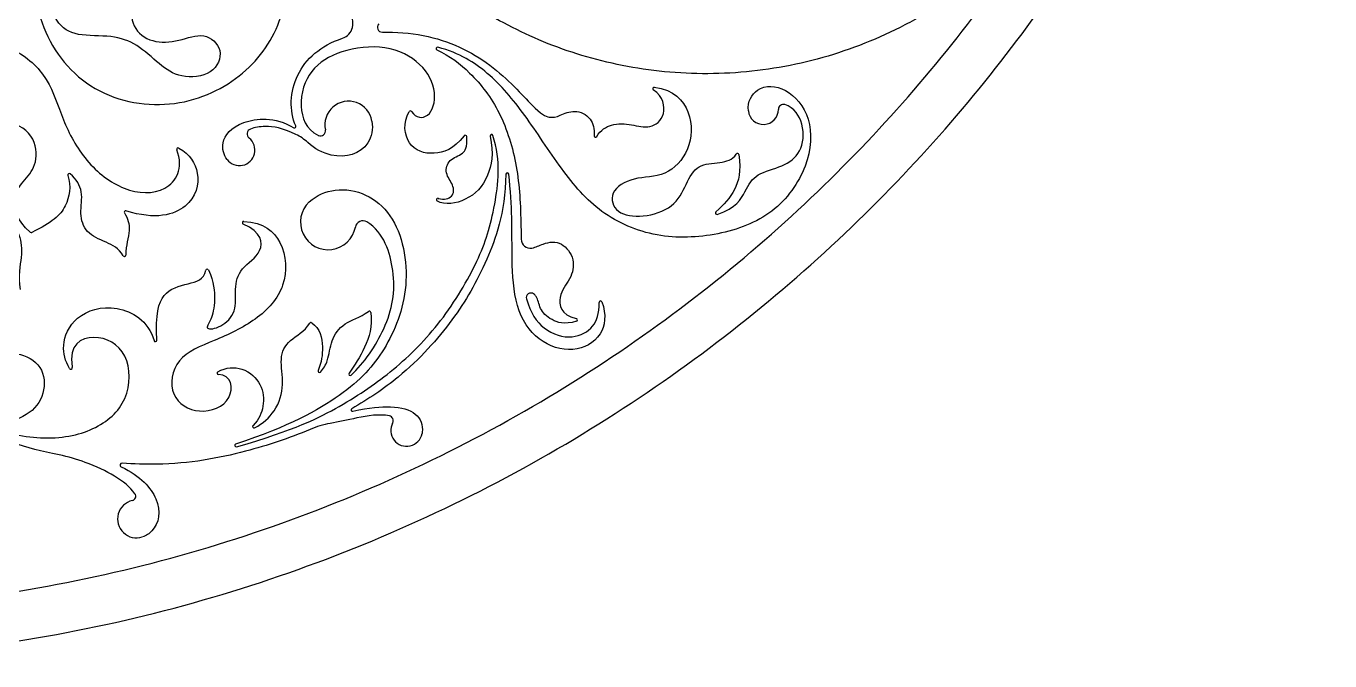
# Model space of a CAD drawing. Header units: millimetres. Extents: x -117 to 117, y -117 to 117.
# Drawn here: x 18.9 to 116.8, y -116.8 to -69.1 of the extents above; entities that cross this region are included whole.
import ezdxf

# ---------------------------------------------------------------- set-up
doc = ezdxf.new("R2010")
doc.units = ezdxf.units.MM
doc.header["$MEASUREMENT"] = 0
doc.layers.add('Layer 03', color=5, linetype='Continuous')

msp = doc.modelspace()

# ---------------------------------------------------------------- linework, layer by layer
at = {"layer": 'Layer 03'}
for p, q in [((49.799, -82.008), (49.81, -82.012)), ((60.169, -91.039), (60.191, -91.044)), ((22.31, -94.674), (22.32, -94.729))]:
    msp.add_line(p, q, dxfattribs=at)
for centre, radius, start, end in [((42.273, -68.928), 1.115, 287.96659, 347.65357), ((45.599, -69.163), 0.362, 134.53783, 271.43572), ((49.743, -70.761), 0.104, 75.10158, 245.85539), ((66.016, -73.775), 0.104, 83.13402, 235.87847), ((43.072, -76.496), 1.78, 9.26905, 191.99036), ((74.221, -75.329), 1.13, 185.99712, 0), ((75.728, -75.329), 0.377, 72.52783, 180), ((47.72, -75.545), 0.104, 32.60416, 150.07692), ((35.85, -77.175), 0.396, 110.62935, 231.35043), ((39.016, -76.617), 0.103, 239.10873, 24.07586), ((37.579, -80.426), 3.565, 47.10613, 64.5768), ((40.962, -76.944), 0.378, 244.92679, 11.99037), ((51.84, -77.378), 0.104, 2.79048, 141.21493), ((53.81, -77.317), 0.104, 17.79482, 191.97003), ((61.616, -77.323), 0.104, 176.67025, 328.70673), ((30.27, -78.325), 0.104, 61.31827, 201.1664), ((34.877, -78.393), 1.163, 217.04976, 51.35043), ((72.27, -78.743), 0.104, 8.84068, 146.98022), ((22.101, -80.254), 0.104, 49.20473, 197.22043), ((54.994, -80.202), 0.104, 6.64491, 178.45649), ((49.768, -82.108), 0.104, 72.25533, 237.94051), ((26.319, -83.05), 0.104, 72.37949, 216.25319), ((41.542, -83.794), 2.078, 133.38352, 349.62005), ((70.727, -83.115), 0.104, 131.60859, 288.25675), ((35.206, -83.846), 0.104, 87, 245.47765), ((44.146, -84.271), 0.569, 58.89149, 169.62005), ((19.239, -84.483), 0.104, 228.788, 296.21125), ((56.714, -85.076), 0.68, 180.92399, 280.59606), ((26.23, -86.274), 0.104, 207.55606, 359.62964), ((32.458, -87.438), 0.104, 24.70278, 169.60263), ((56.772, -89.479), 0.353, 55.84792, 195.48842), ((61.994, -89.827), 0.104, 20.48007, 180.47076), ((44.634, -90.594), 0.104, 8.58643, 124.32118), ((60.166, -91.146), 0.104, 286.29001, 76.53479), ((40.243, -91.445), 0.104, 55.98952, 148.3491), ((28.565, -92.675), 0.104, 196.28401, 2.4779), ((22.217, -94.747), 0.104, 211.12594, 9.95063), ((40.882, -94.985), 0.104, 157.03897, 313.94726), ((33.304, -95.133), 0.104, 120.65583, 268.93951), ((43.19, -95.21), 0.104, 142.90004, 311.66629), ((43.36, -97.911), 0.104, 119.82468, 283.35353), ((46.056, -98.717), 0.368, 331.7697, 77.54573), ((35.97, -99.147), 0.104, 134.69058, 294.95683), ((42.942, -105.83), 7.021, 100.26821, 113.10662), ((47.426, -99.453), 1.187, 151.76971, 348.98554), ((34.625, -100.577), 0.104, 108.11529, 286.01285), ((18.933, -113.384), 12.334, 69.23929, 78.79309), ((26.06, -102.056), 0.144, 86.10291, 244.50475), ((27.146, -106.101), 1.42, 102.75985, 288.01959), ((26.76, -104.394), 0.33, 282.75985, 35.91422)]:
    msp.add_arc(centre, radius, start, end, dxfattribs=at)
for points, knots in [([(-94.799, 68.064), (-26.735, 162.863), (68.064, 94.799), (162.863, 26.735), (94.799, -68.064), (26.735, -162.863), (-68.064, -94.799), (-162.863, -26.735), (-94.799, 68.064)], [0, 0, 0, 131.690545, 131.690545, 263.38109, 263.38109, 395.071635, 395.071635, 526.762179, 526.762179, 526.762179]), ([(-91.803, 65.913), (-25.89, 157.716), (65.913, 91.803), (157.716, 25.89), (91.803, -65.913), (25.89, -157.716), (-65.913, -91.803), (-157.716, -25.89), (-91.803, 65.913)], [0, 0, 0, 131.690545, 131.690545, 263.38109, 263.38109, 395.071635, 395.071635, 526.762179, 526.762179, 526.762179]), ([(53.777, -68.323), (81.733, -84.463), (97.873, -56.507), (114.014, -28.551), (86.058, -12.411), (58.102, 3.729), (41.962, -24.227), (25.821, -52.182), (53.777, -68.323)], [0, 0, 0, 36.426154, 36.426154, 72.852309, 72.852309, 109.278463, 109.278463, 145.704617, 145.704617, 145.704617])]:
    msp.add_rational_spline(points, [1, 0.707106781187, 1, 0.707106781187, 1, 0.707106781187, 1, 0.707106781187, 1], degree=2, knots=knots, dxfattribs=at)
for points, knots in [([(29.123, -62.968), (29.562, -62.134), (29.451, -60.235), (26.931, -58.276), (22.244, -59.06), (19.292, -63.347), (19.556, -69.318), (23.63, -74.44), (30.23, -75.493), (35.521, -72.868), (38.368, -68.654), (38.868, -63.177), (37.948, -59.756), (36.777, -58.183)], [1386.054029, 1386.054029, 1386.054029, 1386.054029, 1388.691203, 1392.701775, 1396.712346, 1400.722917, 1404.733488, 1408.744059, 1412.75463, 1416.765201, 1420.775773, 1424.786344, 1428.219497, 1428.219497, 1428.219497, 1428.219497]), ([(28.187, -65.941), (27.552, -66.191), (26.736, -67.115), (26.711, -69.237), (28.278, -70.38), (30.372, -70.236), (32.249, -69.454), (33.787, -70.805), (32.986, -72.806), (30.372, -73.03), (28.897, -71.979), (27.178, -70.384), (25.375, -69.731), (22.591, -69.868), (21.059, -68.943), (20.194, -66.079), (20.227, -63.532), (21.533, -60.923), (23.649, -59.507), (25.652, -59.505), (26.338, -60.269)], [1350.619164, 1350.619164, 1350.619164, 1350.619164, 1352.167627, 1353.895833, 1355.624039, 1357.352245, 1359.080451, 1360.808658, 1362.536864, 1364.26507, 1365.993276, 1367.721482, 1369.449689, 1371.177895, 1372.906101, 1374.634307, 1376.362514, 1378.09072, 1379.818926, 1381.291624, 1381.291624, 1381.291624, 1381.291624]), ([(43.362, -69.166), (43.457, -68.736), (43.211, -67.75), (42.287, -66.6), (41.629, -64.424), (42.661, -62.345), (44.253, -61.999), (45.001, -62.345), (45.198, -62.587)], [8525.922951, 8525.922951, 8525.922951, 8525.922951, 8526.88825, 8528.351517, 8529.814784, 8531.278051, 8532.741318, 8533.910688, 8533.910688, 8533.910688, 8533.910688]), ([(45.608, -69.526), (46.634, -69.5), (49.819, -69.764), (53.955, -71.783), (57.229, -75.531), (58.162, -76.022), (58.918, -75.831), (60.007, -75.286), (61.35, -75.883), (61.541, -76.807), (61.512, -77.317)], [8541.418037, 8541.418037, 8541.418037, 8541.418037, 8542.712759, 8545.316163, 8547.919568, 8550.522973, 8553.126377, 8555.729782, 8558.333187, 8560.643994, 8560.643994, 8560.643994, 8560.643994]), ([(14.305, -70.559), (15.647, -70.118), (18.067, -70.553), (20.673, -72.989), (21.515, -76.084), (23.226, -79.304), (26.151, -81.606), (29.505, -81.788), (30.72, -79.778), (30.173, -78.363)], [8202.170344, 8202.170344, 8202.170344, 8202.170344, 8204.808107, 8207.501368, 8210.194629, 8212.887889, 8215.58115, 8218.274411, 8220.899415, 8220.899415, 8220.899415, 8220.899415]), ([(39.11, -76.575), (38.604, -75.442), (38.721, -72.57), (40.956, -70.527), (42.617, -69.989)], [8519.926436, 8519.926436, 8519.926436, 8519.926436, 8522.530103, 8525.088587, 8525.088587, 8525.088587, 8525.088587]), ([(47.808, -75.489), (48.129, -75.992), (49.203, -76.08), (49.805, -74.1), (48.676, -71.799), (45.954, -70.382), (42.353, -70.853), (40.097, -72.259), (39.202, -74.809), (39.85, -76.841), (40.802, -77.286)], [8481.299603, 8481.299603, 8481.299603, 8481.299603, 8483.210623, 8485.295781, 8487.380939, 8489.466097, 8491.551255, 8493.636413, 8495.721571, 8497.399709, 8497.399709, 8497.399709, 8497.399709]), ([(49.7, -70.856), (50.688, -71.299), (52.432, -72.673), (54.541, -75.405), (55.84, -79.599), (56, -82.756), (56.029, -84.768), (56.034, -85.087)], [8639.516156, 8639.516156, 8639.516156, 8639.516156, 8641.551414, 8644.0898, 8646.628186, 8649.166573, 8649.640454, 8649.640454, 8649.640454, 8649.640454]), ([(73.097, -75.447), (73.021, -74.723), (73.805, -73.456), (75.953, -73.566), (77.946, -75.81), (77.756, -79.608), (75.127, -83.323), (70.868, -84.895), (66.174, -85.103), (61.842, -83.238), (59.054, -79.917), (56.279, -75.585), (53.725, -72.563), (51.43, -71.102), (49.77, -70.66)], [8604.567467, 8604.567467, 8604.567467, 8604.567467, 8606.73097, 8609.713212, 8612.695454, 8615.677695, 8618.659937, 8621.642179, 8624.62442, 8627.606662, 8630.588904, 8633.571145, 8636.553387, 8639.29264, 8639.29264, 8639.29264, 8639.29264]), ([(61.705, -77.377), (62.016, -76.867), (62.861, -76.346), (64.357, -76.442), (65.717, -76.826), (66.97, -75.929), (66.71, -74.372), (65.957, -73.862)], [8560.84301, 8560.84301, 8560.84301, 8560.84301, 8562.012319, 8563.407955, 8564.80359, 8566.199226, 8567.489067, 8567.489067, 8567.489067, 8567.489067]), ([(66.028, -73.672), (67.531, -73.853), (68.999, -75.584), (68.793, -78.472), (66.925, -80.46), (64.422, -80.346), (62.547, -81.548), (63.1, -83.207), (65.139, -83.505), (67.573, -82.75), (68.425, -80.911), (69.231, -79.388), (70.935, -79.403), (71.899, -79.123), (72.183, -78.686)], [8567.689009, 8567.689009, 8567.689009, 8567.689009, 8569.213043, 8570.925671, 8572.638299, 8574.350927, 8576.063555, 8577.776183, 8579.488811, 8581.201439, 8582.914067, 8584.626695, 8586.339323, 8587.860033, 8587.860033, 8587.860033, 8587.860033]), ([(70.76, -83.214), (72.194, -82.741), (72.928, -81.311), (73.593, -80.131), (75.732, -79.657), (77.101, -78.642), (77.397, -76.599), (76.555, -75.194), (75.841, -74.969)], [8591.986323, 8591.986323, 8591.986323, 8591.986323, 8593.533821, 8595.211441, 8596.889062, 8598.566682, 8600.244303, 8601.594006, 8601.594006, 8601.594006, 8601.594006]), ([(19.17, -84.561), (18.109, -83.632), (17.711, -81.885), (18.776, -80.571), (19.744, -79.481), (19.585, -77.171), (17.232, -75.854), (14.057, -76.985), (13.769, -80.087), (15.597, -82.324), (17.449, -83.395), (18.459, -84.717), (18.6, -86.299), (18.239, -87.807), (18.403, -88.86)], [8242.527357, 8242.527357, 8242.527357, 8242.527357, 8244.298379, 8246.098349, 8247.898319, 8249.698289, 8251.498259, 8253.29823, 8255.0982, 8256.89817, 8258.69814, 8260.49811, 8262.298081, 8263.999355, 8263.999355, 8263.999355, 8263.999355]), ([(33.948, -79.093), (33.7, -78.765), (33.397, -77.729), (34.636, -76.146), (37.526, -75.846), (38.963, -76.705)], [8514.305033, 8514.305033, 8514.305033, 8514.305033, 8515.898004, 8517.887242, 8519.73933, 8519.73933, 8519.73933, 8519.73933]), ([(44.828, -76.21), (44.928, -76.819), (44.565, -78.505), (42.223, -79.201), (40.518, -78.291), (40.006, -77.815)], [8502.078506, 8502.078506, 8502.078506, 8502.078506, 8503.452113, 8506.055518, 8507.565332, 8507.565332, 8507.565332, 8507.565332]), ([(51.759, -77.312), (50.949, -78.32), (49.44, -78.874), (47.384, -78.245), (47.141, -76.341), (47.629, -75.493)], [8475.311992, 8475.311992, 8475.311992, 8475.311992, 8477.241415, 8479.251045, 8481.145832, 8481.145832, 8481.145832, 8481.145832]), ([(34.654, -100.677), (39.07, -99.41), (42.671, -97.601), (46.463, -95.029), (50.116, -91.407), (52.993, -86.524), (54.058, -83.073), (54.528, -79.212), (53.91, -77.285)], [8438.351934, 8438.351934, 8438.351934, 8438.351934, 8442.477346, 8446.679599, 8450.881851, 8455.084104, 8459.286356, 8462.893684, 8462.893684, 8462.893684, 8462.893684]), ([(39.11, -77.207), (38.089, -76.722), (37.058, -76.529), (36.019, -76.688), (35.711, -76.804)], [8508.346133, 8508.346133, 8508.346133, 8508.346133, 8509.906961, 8510.871778, 8510.871778, 8510.871778, 8510.871778]), ([(53.708, -77.338), (53.986, -78.65), (53.588, -80.649), (52.154, -82.202), (50.315, -82.574), (49.712, -82.196)], [8463.121679, 8463.121679, 8463.121679, 8463.121679, 8465.123078, 8467.500866, 8469.528765, 8469.528765, 8469.528765, 8469.528765]), ([(30.32, -78.234), (31.162, -78.694), (32.052, -80.159), (31.406, -82.843), (28.588, -83.661), (26.351, -82.951)], [8221.082476, 8221.082476, 8221.082476, 8221.082476, 8223.486103, 8226.225011, 8228.894197, 8228.894197, 8228.894197, 8228.894197]), ([(49.81, -82.012), (50.24, -82.149), (50.996, -81.943), (50.996, -80.997), (50.257, -80.138), (50.566, -79.055), (51.665, -78.732), (51.985, -78.201), (51.945, -77.373)], [8469.753247, 8469.753247, 8469.753247, 8469.753247, 8470.677308, 8471.601369, 8472.525429, 8473.44949, 8474.373551, 8475.130795, 8475.130795, 8475.130795, 8475.130795]), ([(72.374, -78.727), (72.57, -79.992), (72.156, -81.496), (71.266, -82.497), (70.658, -83.037)], [8588.040857, 8588.040857, 8588.040857, 8588.040857, 8589.880213, 8591.781271, 8591.781271, 8591.781271, 8591.781271]), ([(22.001, -80.285), (22.255, -81.105), (21.96, -82.862), (20.811, -83.825), (19.285, -84.576)], [8238.125095, 8238.125095, 8238.125095, 8238.125095, 8240.136566, 8242.4391, 8242.4391, 8242.4391, 8242.4391]), ([(26.137, -86.322), (25.837, -85.747), (24.725, -85.249), (23.309, -84.642), (22.826, -83.177), (23.208, -81.534), (22.648, -80.589), (22.169, -80.175)], [8231.754264, 8231.754264, 8231.754264, 8231.754264, 8232.838763, 8234.140875, 8235.442986, 8236.745098, 8237.931343, 8237.931343, 8237.931343, 8237.931343]), ([(54.89, -80.199), (54.809, -83.215), (53.328, -87.165), (51.123, -91.071), (47.551, -95.08), (44.543, -97.112), (43.308, -97.82)], [8688.177987, 8688.177987, 8688.177987, 8688.177987, 8691.768536, 8695.921059, 8700.073582, 8702.780564, 8702.780564, 8702.780564, 8702.780564]), ([(62.091, -89.79), (62.458, -90.771), (62.189, -92.527), (60.006, -93.712), (57.203, -92.861), (55.512, -90.267), (55.316, -86.487), (55.371, -83.779), (55.241, -81.418), (55.098, -80.19)], [8671.805241, 8671.805241, 8671.805241, 8671.805241, 8673.913603, 8676.314489, 8678.715375, 8681.116262, 8683.517148, 8685.918034, 8687.953086, 8687.953086, 8687.953086, 8687.953086]), ([(40.115, -82.284), (40.668, -81.761), (42.94, -80.865), (46.775, -82.677), (47.883, -88.75), (45.869, -93.604), (43.097, -96.646), (38.597, -99.167), (34.593, -100.477)], [8413.713473, 8413.713473, 8413.713473, 8413.713473, 8415.738705, 8420.255736, 8424.772767, 8429.289799, 8433.80683, 8438.119067, 8438.119067, 8438.119067, 8438.119067]), ([(26.235, -83.112), (26.515, -83.494), (26.742, -84.563), (26.339, -85.506), (26.334, -86.274)], [8229.082527, 8229.082527, 8229.082527, 8229.082527, 8230.181939, 8231.5552, 8231.5552, 8231.5552, 8231.5552]), ([(35.211, -83.741), (36.702, -83.82), (38.361, -85.271), (38.533, -88.713), (36.235, -91.251), (32.938, -92.751), (29.954, -93.878), (29.49, -96.994), (31.801, -98.395), (34.608, -97.362), (34.287, -95.256), (33.303, -95.238)], [8351.185395, 8351.185395, 8351.185395, 8351.185395, 8353.229069, 8355.596194, 8357.963319, 8360.330444, 8362.697569, 8365.064694, 8367.431819, 8369.798944, 8372.078432, 8372.078432, 8372.078432, 8372.078432]), ([(32.553, -87.394), (32.966, -88.293), (33.093, -89.849), (32.757, -91.228), (32.185, -91.909), (33.478, -91.783), (34.724, -90.537), (34.49, -88.839), (34.853, -87.229), (36.755, -86.145), (36.559, -84.578), (35.163, -83.941)], [8338.816865, 8338.816865, 8338.816865, 8338.816865, 8340.005111, 8341.380432, 8342.755752, 8344.131073, 8345.506393, 8346.881714, 8348.257035, 8349.632355, 8350.977948, 8350.977948, 8350.977948, 8350.977948]), ([(43.259, -95.288), (44.239, -94.416), (46.175, -91.501), (46.793, -87.926), (45.728, -84.561), (44.44, -83.783)], [8397.336811, 8397.336811, 8397.336811, 8397.336811, 8400.518435, 8404.206344, 8407.289639, 8407.289639, 8407.289639, 8407.289639]), ([(56.839, -85.744), (57.132, -85.69), (57.916, -85.287), (59.12, -85.212), (60.128, -86.6), (59.797, -88.121), (58.698, -89.271), (58.995, -90.758), (60.169, -91.039)], [8650.489803, 8650.489803, 8650.489803, 8650.489803, 8651.196848, 8652.507779, 8653.818709, 8655.129639, 8656.440569, 8657.751499, 8657.751499, 8657.751499, 8657.751499]), ([(28.669, -92.671), (28.584, -90.712), (29.006, -88.922), (31.008, -88.444), (32.226, -88.124), (32.355, -87.419)], [8332.80427, 8332.80427, 8332.80427, 8332.80427, 8334.724949, 8336.760648, 8338.627192, 8338.627192, 8338.627192, 8338.627192]), ([(22.128, -94.801), (21.78, -94.225), (21.46, -93.072), (22.339, -90.806), (25.516, -89.732), (28.021, -91.186), (28.464, -92.704)], [8323.349314, 8323.349314, 8323.349314, 8323.349314, 8325.526579, 8327.931025, 8330.335472, 8332.586723, 8332.586723, 8332.586723, 8332.586723]), ([(56.432, -89.574), (56.72, -90.612), (57.74, -92.092), (59.977, -92.674), (61.559, -91.721), (61.896, -90.717), (61.889, -89.827)], [8661.91098, 8661.91098, 8661.91098, 8661.91098, 8664.085237, 8666.623623, 8669.16201, 8671.595814, 8671.595814, 8671.595814, 8671.595814]), ([(60.196, -91.246), (59.253, -91.522), (58.161, -91.144), (57.373, -90.297), (57.31, -89.523), (57.048, -89.239), (56.971, -89.187)], [8657.956282, 8657.956282, 8657.956282, 8657.956282, 8658.886109, 8659.922153, 8660.958198, 8661.29256, 8661.29256, 8661.29256, 8661.29256]), ([(40.955, -95.06), (41.206, -94.817), (41.607, -94.077), (41.71, -92.68), (42.598, -91.348), (43.907, -90.964), (44.575, -90.508)], [8388.723478, 8388.723478, 8388.723478, 8388.723478, 8389.561, 8390.84398, 8392.126961, 8393.329809, 8393.329809, 8393.329809, 8393.329809]), ([(44.737, -90.579), (44.897, -91.64), (44.35, -93.237), (43.534, -94.582), (43.107, -95.147)], [8393.481305, 8393.481305, 8393.481305, 8393.481305, 8395.329636, 8397.115896, 8397.115896, 8397.115896, 8397.115896]), ([(21.33, -101.285), (21.167, -101.253), (18.533, -100.711), (14.352, -99.211), (8.863, -95.936), (6.422, -93.128), (5.537, -91.765)], [8740.248132, 8740.248132, 8740.248132, 8740.248132, 8740.518583, 8744.671106, 8748.823628, 8752.222927, 8752.222927, 8752.222927, 8752.222927]), ([(36.014, -99.242), (36.656, -98.943), (37.739, -97.905), (38.279, -95.986), (37.843, -93.988), (38.481, -92.643), (39.768, -92.018), (40.154, -91.39)], [8378.223623, 8378.223623, 8378.223623, 8378.223623, 8379.450315, 8380.9726, 8382.494885, 8384.01717, 8385.470882, 8385.470882, 8385.470882, 8385.470882]), ([(40.302, -91.358), (40.934, -91.785), (41.218, -93.175), (41.046, -94.331), (40.786, -94.944)], [8385.59178, 8385.59178, 8385.59178, 8385.59178, 8387.113466, 8388.518085, 8388.518085, 8388.518085, 8388.518085]), ([(15.304, -98.987), (16.986, -99.596), (20.335, -100.302), (24.078, -99.565), (26.701, -97.296), (26.73, -93.495), (23.96, -91.933), (22.016, -92.994), (22.31, -94.674)], [8306.061536, 8306.061536, 8306.061536, 8306.061536, 8308.630167, 8311.526004, 8314.421841, 8317.317678, 8320.213515, 8323.109352, 8323.109352, 8323.109352, 8323.109352]), ([(16.778, -93.991), (17.31, -93.631), (18.934, -93.621), (20.396, -95.035), (20.158, -97.256), (18.595, -98.663), (16.833, -98.941), (15.35, -98.785)], [8296.682911, 8296.682911, 8296.682911, 8296.682911, 8298.306567, 8300.226251, 8302.145936, 8304.06562, 8305.84411, 8305.84411, 8305.84411, 8305.84411]), ([(33.251, -95.044), (33.867, -94.679), (35.295, -94.665), (36.629, -95.947), (36.774, -97.619), (36.365, -98.61), (35.897, -99.073)], [8372.272535, 8372.272535, 8372.272535, 8372.272535, 8373.567768, 8375.083127, 8376.598486, 8378.013835, 8378.013835, 8378.013835, 8378.013835]), ([(43.384, -98.013), (44.655, -97.711), (46.529, -97.578), (48.3, -98.044), (48.685, -99.097), (48.597, -99.648), (48.591, -99.679)], [8702.994622, 8702.994622, 8702.994622, 8702.994622, 8704.54785, 8706.403257, 8708.258665, 8708.371474, 8708.371474, 8708.371474, 8708.371474]), ([(46.135, -98.358), (45.388, -98.193), (43.724, -98.489), (42.326, -98.807), (41.691, -98.922)], [8711.793829, 8711.793829, 8711.793829, 8711.793829, 8713.498429, 8715.016632, 8715.016632, 8715.016632, 8715.016632]), ([(40.187, -99.373), (38.605, -100.048), (35.02, -101.224), (30.45, -102.078), (26.954, -101.973), (26.07, -101.912)], [8716.146805, 8716.146805, 8716.146805, 8716.146805, 8719.509569, 8723.662092, 8725.044849, 8725.044849, 8725.044849, 8725.044849]), ([(25.998, -102.185), (27.449, -102.877), (29.186, -104.798), (28.77, -106.741), (27.872, -107.358), (27.586, -107.451)], [8725.330226, 8725.330226, 8725.330226, 8725.330226, 8727.771978, 8730.642629, 8731.649279, 8731.649279, 8731.649279, 8731.649279])]:
    msp.add_open_spline(points, degree=3, knots=knots, dxfattribs=at)
msp.add_open_spline([(27.027, -104.2), (26.294, -103.188), (24.923, -102.465), (23.305, -101.851)], degree=3, dxfattribs=at)

doc.saveas('drawing.dxf')
